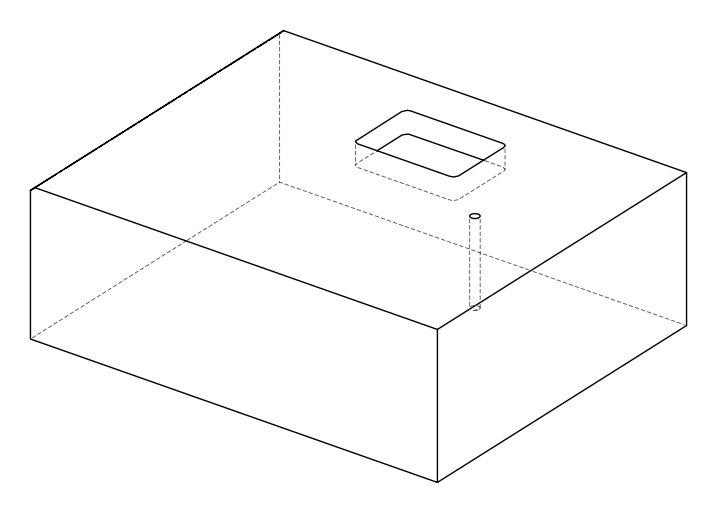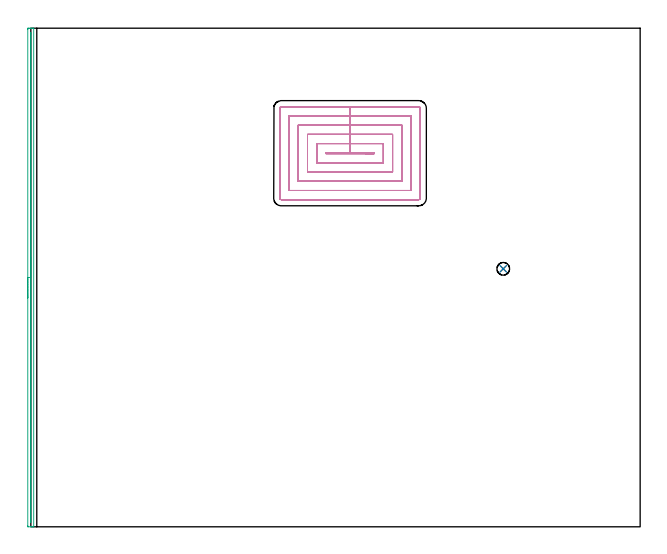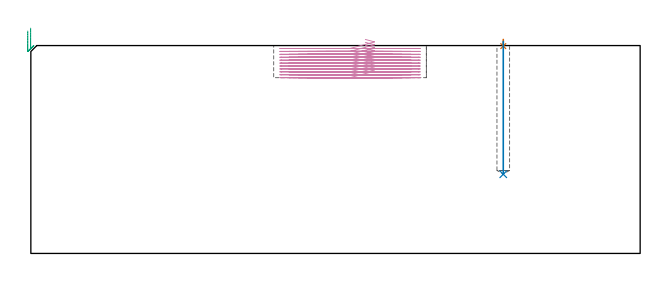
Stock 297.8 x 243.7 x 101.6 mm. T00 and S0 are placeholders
(PLAN: 4 operations, 3 tool changes, 23.8 min)
(1 SPOT_DRILL | STEP1POCKET | NXT0321_9005460120000 | 0.03 min | 1 mm3)
(2 DRILL_BLIND_HOLE_INTO_CENTER | STEP1POCKET | UGT0301_457 | 0.26 min | 1849 mm3)
(3 AREA_MILL | FG_CHAMFER_SURFACE | UGT0205_001 | 4.03 min | 1025 mm3)
(4 MILL_RECTANGULAR_POCKET | POCKET_RECTANGULAR_STRAIGHT | UGT0201_014 | Follow Part, ap 1.5, ae 75% | 19.49 min | 60028 mm3)
(TOOL NXT0321_9005460120000 | NC Spot Drill, 142deg, 12mm, Carbide, Uncoated | D12 PA142 FL30 Z2)
(TOOL UGT0301_457 | Carbide Drill 6.2 mm | D6.2 PA118 FL63 Z2)
(TOOL UGT0205_001 | Chamfer Mill 20 x 3 x 45 deg. | D20 FL50 Z2)
(TOOL UGT0201_014 | End mill 6 mm | D6 FL24 Z4)
(OP 1 SPOT_DRILL)
G17 G21 G94 G90
T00 M6
G54
G17 G0 G90 X230.9 Y126.1 S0 M3
G43 Z111.6 H0
G94 G81 G98 Z101.333 F250. R104.6
G80
M5
M2
(OP 2 DRILL_BLIND_HOLE_INTO_CENTER)
G17 G21 G94 G90
T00 M6
G54
G17 G0 G90 X230.9 Y126.1 S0 M3
G43 Z111.6 H0
G94 G81 G98 Z38.7 F250. R103.6
G80
M5
M2
(OP 3 AREA_MILL)
G17 G21 G94 G90
T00 M6
G54
G17 G0 G90 X-1.5 Y111.85 S1061 M3
G43 Z111.6 H0
Z108.7
G94 G1 Y111.888 Z107.828 F250.
Y112.002 Z106.964
Y112.191 Z106.112
Y112.453 Z105.28
Y112.787 Z104.474
Y113.19 Z103.7
Y113.658 Z102.964
Y114.19 Z102.272
Y114.779 Z101.629
Y115.422 Z101.04
Y116.114 Z100.509
Y116.85 Z100.04
Y117.624 Z99.637
Y118.43 Z99.303
Y119.262 Z99.041
Y120.114 Z98.852
Y120.978 Z98.738
Y121.85 Z98.7
Y243.107
X-1.499 Y243.272 Z98.702
X-1.491 Y243.698 Z98.705
X-1.233 Y243.7 Z98.963
X-0.939 Z99.257
X-0.344 Z99.852
X-0.05 Z100.145
X0.539 Z100.738
X1.029 Z101.228
X1.363 Y243.694 Z101.554
X1.397 Y243.69 Z101.588
X1.4 Y243.552 Z101.6
Y0.145
X1.405 Y0.01 Z101.595
X1.363 Y0.007 Z101.555
X1.029 Y0. Z101.228
X0.539 Z100.738
X-0.05 Z100.145
X-1.234 Z98.963
X-1.491 Y0.002 Z98.705
X-1.5 Y0.429 Z98.7
Y121.85
X-0.086 Z100.114
Y240.432
X-0.084 Y241.323 Z100.116
X-0.083 Y241.356 Z100.117
X-0.05 Y241.632 Z100.15
X-0.018 Y241.323 Z100.182
X-0.016 Y241.289 Z100.184
X-0.014 Y240.432 Z100.186
Y3.268
X-0.016 Y2.377 Z100.184
X-0.017 Y2.344 Z100.183
X-0.05 Y2.068 Z100.15
X-0.082 Y2.377 Z100.118
X-0.084 Y2.411 Z100.116
X-0.086 Y3.268 Z100.114
Y121.85
Y122.722 Z100.152
Y123.586 Z100.266
Y124.438 Z100.455
Y125.27 Z100.717
Y126.076 Z101.051
Y126.85 Z101.454
Y127.586 Z101.923
Y128.278 Z102.454
Y128.921 Z103.043
Y129.51 Z103.686
Y130.042 Z104.378
Y130.51 Z105.114
Y130.913 Z105.888
Y131.247 Z106.694
Y131.509 Z107.526
Y131.698 Z108.378
Y131.812 Z109.243
Y131.85 Z110.114
G0 Z111.6
M5
M2
(OP 4 MILL_RECTANGULAR_POCKET)
G17 G21 G94 G90
T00 M6
G54
G17 G0 G90 X163.477 Y182.4 S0 M3
G43 Z111.6 H0
Z104.6
G94 G1 X167.8 Z103.442 F250.
Y182.8 Z103.334
X156. Z100.173
X144.2 F500.
Y182.4
X167.8
Y182.8
X156.
Y187.3
X139.7
Y177.9
X172.3
Y187.3
X156.
Y191.8
X135.2
Y173.4
X176.8
Y191.8
X156.
Y196.3
X130.7
Y168.9
X181.3
Y196.3
X156.
Y200.8
X126.2
Y164.4
X185.8
Y200.8
X156.
Y205.3
X122.4
G3 X121.7 Y204.6 R0.7
G1 Y160.6
G3 X122.4 Y159.9 R0.7
G1 X189.6
G3 X190.3 Y160.6 R0.7
G1 Y204.6
G3 X189.6 Y205.3 R0.7
G1 X156.
X155.
G0 X163.477 Y182.4 Z103.173
G1 X167.8 Z102.014 F250.
Y182.8 Z101.907
X156. Z98.745
X144.2 F500.
Y182.4
X167.8
Y182.8
X156.
Y187.3
X139.7
Y177.9
X172.3
Y187.3
X156.
Y191.8
X135.2
Y173.4
X176.8
Y191.8
X156.
Y196.3
X130.7
Y168.9
X181.3
Y196.3
X156.
Y200.8
X126.2
Y164.4
X185.8
Y200.8
X156.
Y205.3
X122.4
G3 X121.7 Y204.6 R0.7
G1 Y160.6
G3 X122.4 Y159.9 R0.7
G1 X189.6
G3 X190.3 Y160.6 R0.7
G1 Y204.6
G3 X189.6 Y205.3 R0.7
G1 X156.
X155.
G0 X163.477 Y182.4 Z101.745
G1 X167.8 Z100.587 F250.
Y182.8 Z100.48
X156. Z97.318
X144.2 F500.
Y182.4
X167.8
Y182.8
X156.
Y187.3
X139.7
Y177.9
X172.3
Y187.3
X156.
Y191.8
X135.2
Y173.4
X176.8
Y191.8
X156.
Y196.3
X130.7
Y168.9
X181.3
Y196.3
X156.
Y200.8
X126.2
Y164.4
X185.8
Y200.8
X156.
Y205.3
X122.4
G3 X121.7 Y204.6 R0.7
G1 Y160.6
G3 X122.4 Y159.9 R0.7
G1 X189.6
G3 X190.3 Y160.6 R0.7
G1 Y204.6
G3 X189.6 Y205.3 R0.7
G1 X156.
X155.
G0 X163.477 Y182.4 Z100.318
G1 X167.8 Z99.16 F250.
Y182.8 Z99.053
X156. Z95.891
X144.2 F500.
Y182.4
X167.8
Y182.8
X156.
Y187.3
X139.7
Y177.9
X172.3
Y187.3
X156.
Y191.8
X135.2
Y173.4
X176.8
Y191.8
X156.
Y196.3
X130.7
Y168.9
X181.3
Y196.3
X156.
Y200.8
X126.2
Y164.4
X185.8
Y200.8
X156.
Y205.3
X122.4
G3 X121.7 Y204.6 R0.7
G1 Y160.6
G3 X122.4 Y159.9 R0.7
G1 X189.6
G3 X190.3 Y160.6 R0.7
G1 Y204.6
G3 X189.6 Y205.3 R0.7
G1 X156.
X155.
G0 X163.477 Y182.4 Z98.891
G1 X167.8 Z97.733 F250.
Y182.8 Z97.625
X156. Z94.464
X144.2 F500.
Y182.4
X167.8
Y182.8
X156.
Y187.3
X139.7
Y177.9
X172.3
Y187.3
X156.
Y191.8
X135.2
Y173.4
X176.8
Y191.8
X156.
Y196.3
X130.7
Y168.9
X181.3
Y196.3
X156.
Y200.8
X126.2
Y164.4
X185.8
Y200.8
X156.
Y205.3
X122.4
G3 X121.7 Y204.6 R0.7
G1 Y160.6
G3 X122.4 Y159.9 R0.7
G1 X189.6
G3 X190.3 Y160.6 R0.7
G1 Y204.6
G3 X189.6 Y205.3 R0.7
G1 X156.
X155.
G0 X163.477 Y182.4 Z97.464
G1 X167.8 Z96.305 F250.
Y182.8 Z96.198
X156. Z93.036
X144.2 F500.
Y182.4
X167.8
Y182.8
X156.
Y187.3
X139.7
Y177.9
X172.3
Y187.3
X156.
Y191.8
X135.2
Y173.4
X176.8
Y191.8
X156.
Y196.3
X130.7
Y168.9
X181.3
Y196.3
X156.
Y200.8
X126.2
Y164.4
X185.8
Y200.8
X156.
Y205.3
X122.4
G3 X121.7 Y204.6 R0.7
G1 Y160.6
G3 X122.4 Y159.9 R0.7
G1 X189.6
G3 X190.3 Y160.6 R0.7
G1 Y204.6
G3 X189.6 Y205.3 R0.7
G1 X156.
X155.
G0 X163.477 Y182.4 Z96.036
G1 X167.8 Z94.878 F250.
Y182.8 Z94.771
X156. Z91.609
X144.2 F500.
Y182.4
X167.8
Y182.8
X156.
Y187.3
X139.7
Y177.9
X172.3
Y187.3
X156.
Y191.8
X135.2
Y173.4
X176.8
Y191.8
X156.
Y196.3
X130.7
Y168.9
X181.3
Y196.3
X156.
Y200.8
X126.2
Y164.4
X185.8
Y200.8
X156.
Y205.3
X122.4
G3 X121.7 Y204.6 R0.7
G1 Y160.6
G3 X122.4 Y159.9 R0.7
G1 X189.6
G3 X190.3 Y160.6 R0.7
G1 Y204.6
G3 X189.6 Y205.3 R0.7
G1 X156.
X155.
G0 X163.477 Y182.4 Z94.609
G1 X167.8 Z93.451 F250.
Y182.8 Z93.344
X156. Z90.182
X144.2 F500.
Y182.4
X167.8
Y182.8
X156.
Y187.3
X139.7
Y177.9
X172.3
Y187.3
X156.
Y191.8
X135.2
Y173.4
X176.8
Y191.8
X156.
Y196.3
X130.7
Y168.9
X181.3
Y196.3
X156.
Y200.8
X126.2
Y164.4
X185.8
Y200.8
X156.
Y205.3
X122.4
G3 X121.7 Y204.6 R0.7
G1 Y160.6
G3 X122.4 Y159.9 R0.7
G1 X189.6
G3 X190.3 Y160.6 R0.7
G1 Y204.6
G3 X189.6 Y205.3 R0.7
G1 X156.
X155.
G0 X163.477 Y182.4 Z93.182
G1 X167.8 Z92.024 F250.
Y182.8 Z91.916
X156. Z88.755
X144.2 F500.
Y182.4
X167.8
Y182.8
X156.
Y187.3
X139.7
Y177.9
X172.3
Y187.3
X156.
Y191.8
X135.2
Y173.4
X176.8
Y191.8
X156.
Y196.3
X130.7
Y168.9
X181.3
Y196.3
X156.
Y200.8
X126.2
Y164.4
X185.8
Y200.8
X156.
Y205.3
X122.4
G3 X121.7 Y204.6 R0.7
G1 Y160.6
G3 X122.4 Y159.9 R0.7
G1 X189.6
G3 X190.3 Y160.6 R0.7
G1 Y204.6
G3 X189.6 Y205.3 R0.7
G1 X156.
X155.
G0 X163.477 Y182.4 Z91.755
G1 X167.8 Z90.596 F250.
Y182.8 Z90.489
X156. Z87.327
X144.2 F500.
Y182.4
X167.8
Y182.8
X156.
Y187.3
X139.7
Y177.9
X172.3
Y187.3
X156.
Y191.8
X135.2
Y173.4
X176.8
Y191.8
X156.
Y196.3
X130.7
Y168.9
X181.3
Y196.3
X156.
Y200.8
X126.2
Y164.4
X185.8
Y200.8
X156.
Y205.3
X122.4
G3 X121.7 Y204.6 R0.7
G1 Y160.6
G3 X122.4 Y159.9 R0.7
G1 X189.6
G3 X190.3 Y160.6 R0.7
G1 Y204.6
G3 X189.6 Y205.3 R0.7
G1 X156.
X155.
G0 X163.477 Y182.4 Z90.327
G1 X167.8 Z89.169 F250.
Y182.8 Z89.062
X156. Z85.9
X144.2 F500.
Y182.4
X167.8
Y182.8
X156.
Y187.3
X139.7
Y177.9
X172.3
Y187.3
X156.
Y191.8
X135.2
Y173.4
X176.8
Y191.8
X156.
Y196.3
X130.7
Y168.9
X181.3
Y196.3
X156.
Y200.8
X126.2
Y164.4
X185.8
Y200.8
X156.
Y205.3
X122.4
G3 X121.7 Y204.6 R0.7
G1 Y160.6
G3 X122.4 Y159.9 R0.7
G1 X189.6
G3 X190.3 Y160.6 R0.7
G1 Y204.6
G3 X189.6 Y205.3 R0.7
G1 X156.
X155.
G0 Z111.6
M5
M2
